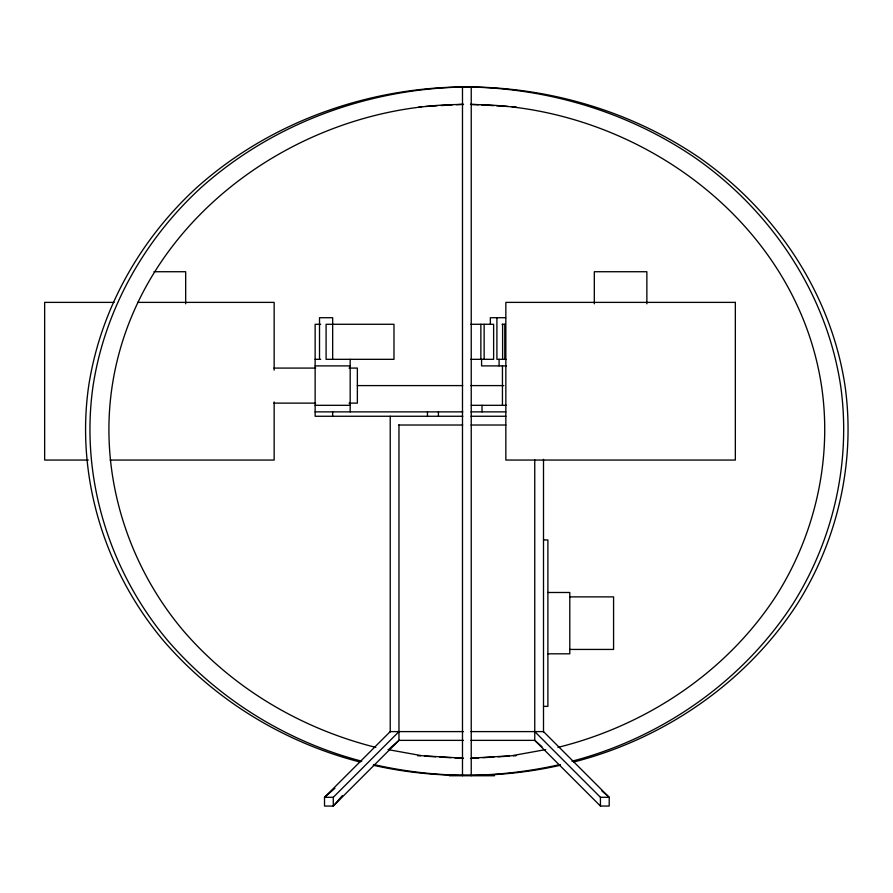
<?xml version="1.0" encoding="UTF-8"?>
<svg xmlns="http://www.w3.org/2000/svg" width="893" height="893" viewBox="0 0 893 893"><rect width="100%" height="100%" fill="white"/><g stroke="black" fill="none" stroke-linecap="round" stroke-linejoin="round"><path stroke-width="1.34" d="M342.32 795.63L333.279 806.055L324.516 806.055L324.516 797.304L390.219 731.601L463.456 731.601M334.942 788.262L324.516 797.304L333.279 797.304L398.97 731.601M388.634 749.484L398.97 740.364L463.456 740.364M557.935 747.385C646.286 725.518 727.148 671.904 776.731 594.939C815.052 533.958 831.863 460.118 821.917 388.645C798.085 221.297 635.269 104.637 471.582 104.57M571.978 761.204C661.646 737.841 742.608 681.538 793.151 603.545C833.504 539.361 851.185 461.625 840.726 386.39C826.974 294.087 771.552 211.261 695.569 158.117C627.935 111.781 546.505 87.525 464.673 86.945C366.99 87.414 269.474 122.352 196.46 187.82C139.833 239.815 100.217 310.117 88.619 386.39C75.637 477.175 104.849 571.207 163.754 641.007C214.867 700.201 284.32 742.518 359.979 762.008M573.741 762.008C664.381 738.768 746.515 682.397 797.538 603.545C837.88 539.361 855.561 461.625 845.102 386.39C831.361 294.087 775.928 211.261 699.956 158.117C632.311 111.781 550.881 87.525 469.048 86.945C371.365 87.414 273.85 122.352 200.847 187.82C144.219 239.815 104.593 310.117 92.995 386.39C80.013 477.175 109.236 571.207 168.13 641.007C218.685 699.42 287.021 741.703 361.743 761.204M545.69 749.595L511.7 755.735L471.582 758.124M560.134 764.508C498.841 778.462 434.634 779.165 373.263 765.234M560.458 765.234C499.087 779.165 434.88 778.462 373.587 764.508M419.018 106.881L421.786 106.713M425.939 106.468L437.001 105.809M441.153 105.564L452.215 104.905M456.368 104.66L463.288 104.247M463.512 104.492C299.367 104.124 135.714 220.727 111.804 388.645C99.469 474.886 127.23 564.209 183.177 630.525C233.084 688.626 301.722 728.833 375.786 747.385M470.432 758.447L478.737 757.956M482.879 757.71L493.952 757.052M498.104 756.806L509.166 756.148M513.319 755.891L516.087 755.735M153.964 271.729L185.677 271.729L185.677 303.81M114.137 302.381L44.65 302.381L44.65 460.051L88.295 460.051M137.622 302.381L274.151 302.381L274.151 370.16M505.572 317.718L490.346 317.718L490.346 324.282M320.676 324.282L315.14 324.282L315.14 416.261L462.797 416.261M332.665 324.282L326.09 324.282L326.09 359.321L393.98 359.321L393.98 324.282L333.122 324.282M470.812 324.282L493.628 324.282L493.628 359.321L470.812 359.321M502.067 324.282L505.36 324.282M315.14 359.321L320.676 359.321M506.03 359.321L496.91 359.321L496.91 317.718M315.14 365.896L350.179 365.896M506.487 365.896L481.584 365.896L481.584 359.321M273.939 368.083L315.653 368.083M349.029 368.083L357.367 368.083L357.367 403.123L349.029 403.123M357.367 385.597L462.708 385.597M470.968 385.597L503.819 385.597M273.939 403.123L315.653 403.123M315.14 405.31L350.179 405.31M471.247 405.31L506.487 405.31M315.14 411.874L462.797 411.874M471.035 411.874L505.84 411.874M471.035 416.261L505.884 416.261M398.579 425.023L462.708 425.023M471.013 425.023L505.884 425.023M110.107 460.051L274.151 460.051L274.151 401.962M543.502 539.941L547.889 539.941L547.889 706.374L543.502 706.374M547.889 592.494L569.79 592.494L569.79 653.81L547.889 653.81M569.79 596.881L613.58 596.881L613.58 649.434L569.79 649.434M471.013 731.601L543.502 731.601L609.205 797.304L609.205 806.055L600.442 806.055L534.751 740.364L534.751 459.862M471.013 740.364L534.751 740.364L541.984 746.749M449.346 775.749L494.588 775.749M534.751 731.601L600.442 797.304L609.205 797.304L601.904 790.975M470.432 104.247L478.737 104.738M481.506 104.905L493.952 105.642M496.72 105.809L507.782 106.468M511.935 106.713L516.087 106.959M463.512 758.202L422.021 755.735L388.031 749.595M417.634 755.735L420.402 755.891M424.555 756.148L435.617 756.806M439.769 757.052L450.842 757.71M454.983 757.956L463.288 758.447M646.867 303.81L646.867 271.729L594.314 271.729L594.314 303.81M600.442 797.304L600.442 806.055M543.502 459.326L543.502 732.026M504.791 324.282L504.791 359.321M502.603 324.282L502.603 359.321M502.446 365.896L502.446 405.31M499.098 359.321L499.098 365.896M484.14 324.282L484.14 359.321M482.03 405.31L482.03 411.874M480.858 324.282L480.858 359.321M471.236 86.945L471.236 775.749M462.485 86.945L462.485 775.749M438.418 411.874L438.418 416.261M427.468 411.874L427.468 416.261M398.97 425.023L398.97 740.364L333.279 806.055L333.279 797.304M390.219 416.261L390.219 732.026M350.179 359.321L350.179 411.874M332.665 359.321L332.665 317.718L319.515 317.718L319.515 359.321M332.642 411.874L332.642 416.261M735.341 302.381L505.84 302.381L505.84 460.051L735.341 460.051L735.341 302.381"/></g></svg>
